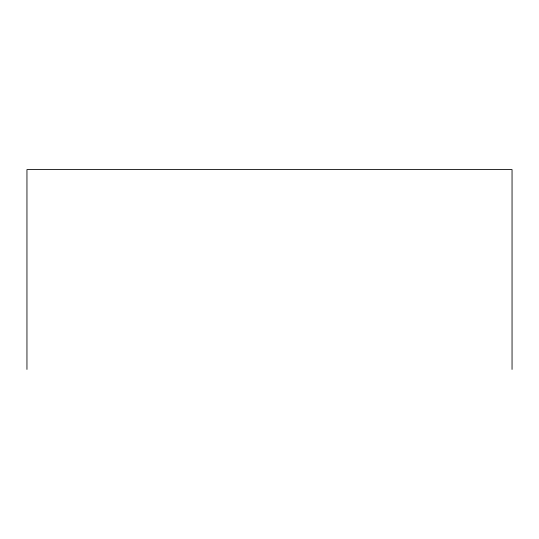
<?xml version="1.0" encoding="UTF-8"?>
<svg xmlns="http://www.w3.org/2000/svg" width="539" height="539" viewBox="0 0 539 539"><rect width="100%" height="100%" fill="white"/><g stroke="black" fill="none" stroke-linecap="round" stroke-linejoin="round"><path stroke-width="0.81" d="M512.05 369.41L512.05 169.59L26.95 169.59L26.95 369.41"/></g></svg>
